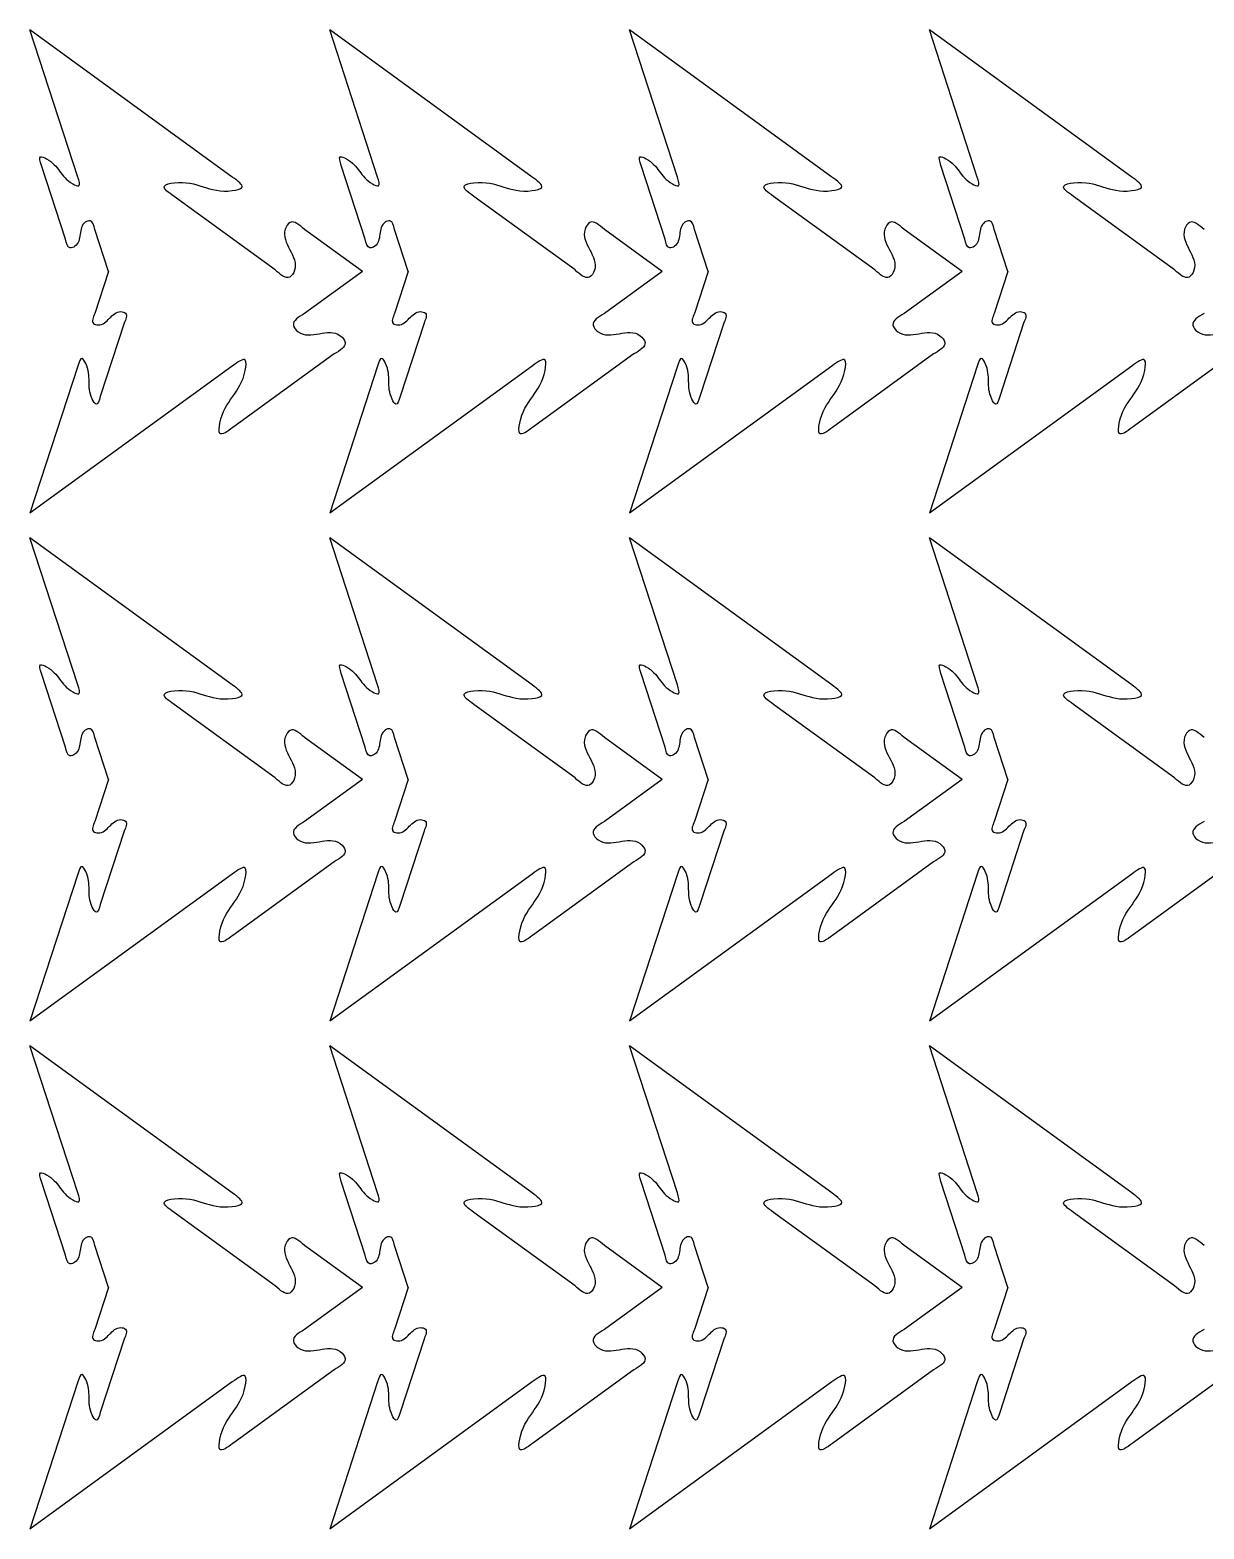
# Model space of a CAD drawing. Extents: x 14 to 374, y -227 to 221.
# Drawn here: x 14.2 to 188.1, y -1.4 to 220.6 of the extents above; entities that cross this region are included whole.
import ezdxf

# ---------------------------------------------------------------- set-up
doc = ezdxf.new("R2010")
doc.units = 0
doc.layers.get('0').update_dxf_attribs({"linetype": 'CONTINUOUS'})

msp = doc.modelspace()

# ---------------------------------------------------------------- linework, layer by layer
at = {"color": 7}
for points in [[(21.291042, 198.822551), (14.216716, 220.595098)], [(44.184048, 198.822551), (14.216716, 220.595098)], [(21.291042, 198.822551), (14.216716, 220.595098)], [(44.184048, 198.822551), (14.216716, 220.595098)], [(65.6915, 198.822551), (58.617174, 220.595098)], [(88.584506, 198.822551), (58.617174, 220.595098)], [(110.091959, 198.822551), (103.017633, 220.595098)], [(132.984965, 198.822551), (103.017633, 220.595098)], [(154.492412, 198.822551), (147.418086, 220.595098)], [(177.385418, 198.822551), (147.418086, 220.595098)], [(19.46308, 189.631776), (15.925919, 200.518054)], [(19.46308, 189.631776), (15.925919, 200.518054)], [(63.863538, 189.631776), (60.326377, 200.518054)], [(108.263997, 189.631776), (104.726836, 200.518054)], [(152.66445, 189.631776), (149.127289, 200.518054)], [(50.532167, 185.053175), (35.548498, 195.93945)], [(50.532167, 185.053175), (35.548498, 195.93945)], [(94.932625, 185.053175), (79.948956, 195.93945)], [(139.333084, 185.053175), (124.349415, 195.93945)], [(183.733537, 185.053175), (168.749868, 195.93945)], [(25.838827, 184.825916), (23.817593, 191.046643)], [(25.838827, 184.825916), (23.817593, 191.046643)], [(63.448773, 184.825916), (54.886674, 191.046643)], [(63.448773, 184.825916), (54.886674, 191.046643)], [(70.239285, 184.825916), (68.218051, 191.046643)], [(107.849231, 184.825916), (99.287132, 191.046643)], [(114.639744, 184.825916), (112.61851, 191.046643)], [(152.24969, 184.825916), (143.687591, 191.046643)], [(159.040197, 184.825916), (157.018963, 191.046643)], [(25.838827, 184.825916), (23.817593, 178.605189)], [(25.838827, 184.825916), (23.817593, 178.605189)], [(63.448773, 184.825916), (54.886674, 178.605189)], [(63.448773, 184.825916), (54.886674, 178.605189)], [(70.239285, 184.825916), (68.218051, 178.605189)], [(107.849231, 184.825916), (99.287132, 178.605189)], [(114.639744, 184.825916), (112.61851, 178.605189)], [(152.24969, 184.825916), (143.687591, 178.605189)], [(159.040197, 184.825916), (157.018963, 178.605189)], [(28.172097, 177.190324), (24.634936, 166.304048)], [(28.172097, 177.190324), (24.634936, 166.304048)], [(72.572555, 177.190324), (69.035394, 166.304048)], [(116.973014, 177.190324), (113.435853, 166.304048)], [(161.373467, 177.190324), (157.836306, 166.304048)], [(59.241181, 172.611723), (44.25751, 161.72545)], [(59.241181, 172.611723), (44.25751, 161.72545)], [(103.641639, 172.611723), (88.657968, 161.72545)], [(148.042098, 172.611723), (133.058427, 161.72545)], [(192.442551, 172.611723), (177.45888, 161.72545)], [(21.291042, 170.829281), (14.216716, 149.056736)], [(44.184048, 170.829281), (14.216716, 149.056736)], [(21.291042, 170.829281), (14.216716, 149.056736)], [(44.184048, 170.829281), (14.216716, 149.056736)], [(65.6915, 170.829281), (58.617174, 149.056736)], [(88.584506, 170.829281), (58.617174, 149.056736)], [(110.091959, 170.829281), (103.017633, 149.056736)], [(132.984965, 170.829281), (103.017633, 149.056736)], [(154.492412, 170.829281), (147.418086, 149.056736)], [(177.385418, 170.829281), (147.418086, 149.056736)], [(21.291042, 123.594894), (14.216716, 145.367441)], [(44.184048, 123.594894), (14.216716, 145.367441)], [(65.6915, 123.594894), (58.617174, 145.367441)], [(88.584506, 123.594894), (58.617174, 145.367441)], [(110.091959, 123.594894), (103.017633, 145.367441)], [(132.984965, 123.594894), (103.017633, 145.367441)], [(154.492412, 123.594894), (147.418086, 145.367441)], [(177.385418, 123.594894), (147.418086, 145.367441)], [(19.46308, 114.404119), (15.925919, 125.290397)], [(63.863538, 114.404119), (60.326377, 125.290397)], [(108.263997, 114.404119), (104.726836, 125.290397)], [(152.66445, 114.404119), (149.127289, 125.290397)], [(50.532167, 109.825518), (35.548498, 120.711793)], [(94.932625, 109.825518), (79.948956, 120.711793)], [(139.333084, 109.825518), (124.349415, 120.711793)], [(183.733537, 109.825518), (168.749868, 120.711793)], [(25.838827, 109.598259), (23.817593, 115.818986)], [(63.448773, 109.598259), (54.886674, 115.818986)], [(70.239285, 109.598259), (68.218051, 115.818986)], [(107.849231, 109.598259), (99.287132, 115.818986)], [(114.639744, 109.598259), (112.61851, 115.818986)], [(152.24969, 109.598259), (143.687591, 115.818986)], [(159.040197, 109.598259), (157.018963, 115.818986)], [(25.838827, 109.598259), (23.817593, 103.377532)], [(63.448773, 109.598259), (54.886674, 103.377532)], [(70.239285, 109.598259), (68.218051, 103.377532)], [(107.849231, 109.598259), (99.287132, 103.377532)], [(114.639744, 109.598259), (112.61851, 103.377532)], [(152.24969, 109.598259), (143.687591, 103.377532)], [(159.040197, 109.598259), (157.018963, 103.377532)], [(28.172097, 101.962667), (24.634936, 91.076391)], [(72.572555, 101.962667), (69.035394, 91.076391)], [(116.973014, 101.962667), (113.435853, 91.076391)], [(161.373467, 101.962667), (157.836306, 91.076391)], [(21.291042, 95.601624), (14.216716, 73.829079)], [(44.184048, 95.601624), (14.216716, 73.829079)], [(59.241181, 97.384066), (44.25751, 86.497793)], [(65.6915, 95.601624), (58.617174, 73.829079)], [(88.584506, 95.601624), (58.617174, 73.829079)], [(103.641639, 97.384066), (88.657968, 86.497793)], [(110.091959, 95.601624), (103.017633, 73.829079)], [(132.984965, 95.601624), (103.017633, 73.829079)], [(148.042098, 97.384066), (133.058427, 86.497793)], [(154.492412, 95.601624), (147.418086, 73.829079)], [(177.385418, 95.601624), (147.418086, 73.829079)], [(192.442551, 97.384066), (177.45888, 86.497793)], [(21.291042, 48.367241), (14.216716, 70.139788)], [(44.184048, 48.367241), (14.216716, 70.139788)], [(65.6915, 48.367241), (58.617174, 70.139788)], [(88.584506, 48.367241), (58.617174, 70.139788)], [(110.091959, 48.367241), (103.017633, 70.139788)], [(132.984965, 48.367241), (103.017633, 70.139788)], [(154.492412, 48.367241), (147.418086, 70.139788)], [(177.385418, 48.367241), (147.418086, 70.139788)], [(19.46308, 39.176466), (15.925919, 50.062744)], [(63.863538, 39.176466), (60.326377, 50.062744)], [(108.263997, 39.176466), (104.726836, 50.062744)], [(152.66445, 39.176466), (149.127289, 50.062744)], [(50.532167, 34.597865), (35.548498, 45.48414)], [(94.932625, 34.597865), (79.948956, 45.48414)], [(139.333084, 34.597865), (124.349415, 45.48414)], [(183.733537, 34.597865), (168.749868, 45.48414)], [(25.838827, 34.370606), (23.817593, 40.591333)], [(63.448773, 34.370606), (54.886674, 40.591333)], [(70.239285, 34.370606), (68.218051, 40.591333)], [(107.849231, 34.370606), (99.287132, 40.591333)], [(114.639744, 34.370606), (112.61851, 40.591333)], [(152.24969, 34.370606), (143.687591, 40.591333)], [(159.040197, 34.370606), (157.018963, 40.591333)], [(25.838827, 34.370606), (23.817593, 28.149879)], [(63.448773, 34.370606), (54.886674, 28.149879)], [(70.239285, 34.370606), (68.218051, 28.149879)], [(107.849231, 34.370606), (99.287132, 28.149879)], [(114.639744, 34.370606), (112.61851, 28.149879)], [(152.24969, 34.370606), (143.687591, 28.149879)], [(159.040197, 34.370606), (157.018963, 28.149879)], [(28.172097, 26.735014), (24.634936, 15.848738)], [(72.572555, 26.735014), (69.035394, 15.848738)], [(116.973014, 26.735014), (113.435853, 15.848738)], [(161.373467, 26.735014), (157.836306, 15.848738)], [(21.291042, 20.373971), (14.216716, -1.398574)], [(44.184048, 20.373971), (14.216716, -1.398574)], [(59.241181, 22.156413), (44.25751, 11.27014)], [(65.6915, 20.373971), (58.617174, -1.398574)], [(88.584506, 20.373971), (58.617174, -1.398574)], [(103.641639, 22.156413), (88.657968, 11.27014)], [(110.091959, 20.373971), (103.017633, -1.398574)], [(132.984965, 20.373971), (103.017633, -1.398574)], [(148.042098, 22.156413), (133.058427, 11.27014)], [(154.492412, 20.373971), (147.418086, -1.398574)], [(177.385418, 20.373971), (147.418086, -1.398574)], [(192.442551, 22.156413), (177.45888, 11.27014)]]:
    msp.add_lwpolyline(points, dxfattribs=at)
at = {"color": 1}
for points, knots in [([(15.925683, 200.517824), (15.733503, 201.107677), (15.402374, 202.124003), (17.453449, 201.216039), (18.608292, 199.670055), (19.763217, 198.124181), (21.814354, 197.216195), (21.483136, 198.23252), (21.290904, 198.822374)], [0, 0, 0, 0, 1.297049, 2.234838, 4.917444, 7.600135, 8.537924, 9.834986, 9.834986, 9.834986, 9.834986]), ([(15.925683, 200.517824), (15.733503, 201.107677), (15.402374, 202.124003), (17.453449, 201.216039), (18.608292, 199.670055), (19.763217, 198.124181), (21.814354, 197.216195), (21.483136, 198.23252), (21.290904, 198.822374)], [0, 0, 0, 0, 1.297049, 2.234838, 4.917444, 7.600135, 8.537924, 9.834986, 9.834986, 9.834986, 9.834986]), ([(60.326141, 200.517824), (60.133961, 201.107677), (59.802832, 202.124003), (61.853907, 201.216039), (63.00875, 199.670055), (64.163675, 198.124181), (66.214812, 197.216195), (65.883594, 198.23252), (65.691362, 198.822374)], [0, 0, 0, 0, 1.297049, 2.234838, 4.917444, 7.600135, 8.537924, 9.834986, 9.834986, 9.834986, 9.834986]), ([(104.7266, 200.517824), (104.53442, 201.107677), (104.203291, 202.124003), (106.254366, 201.216039), (107.409209, 199.670055), (108.564134, 198.124181), (110.615271, 197.216195), (110.284053, 198.23252), (110.091821, 198.822374)], [0, 0, 0, 0, 1.297049, 2.234838, 4.917444, 7.600135, 8.537924, 9.834986, 9.834986, 9.834986, 9.834986]), ([(149.127053, 200.517824), (148.934873, 201.107677), (148.603744, 202.124003), (150.654819, 201.216039), (151.809662, 199.670055), (152.964587, 198.124181), (155.015724, 197.216195), (154.684506, 198.23252), (154.492274, 198.822374)], [0, 0, 0, 0, 1.297049, 2.234838, 4.917444, 7.600135, 8.537924, 9.834986, 9.834986, 9.834986, 9.834986]), ([(35.548241, 195.93921), (34.735702, 196.52853), (33.335643, 197.543968), (36.884166, 198.306132), (38.59705, 197.774699), (39.866241, 197.380924)], [0, 0, 0, 0, 2.098619, 3.616061, 7.95672, 7.95672, 7.95672, 7.95672]), ([(35.548241, 195.93921), (34.735702, 196.52853), (33.335643, 197.543968), (36.884166, 198.306132), (38.59705, 197.774699), (39.866241, 197.380924)], [0, 0, 0, 0, 2.098619, 3.616061, 7.95672, 7.95672, 7.95672, 7.95672]), ([(79.948699, 195.93921), (79.13616, 196.52853), (77.736101, 197.543968), (81.284624, 198.306132), (82.997508, 197.774699), (84.266699, 197.380924)], [0, 0, 0, 0, 2.098619, 3.616061, 7.95672, 7.95672, 7.95672, 7.95672]), ([(124.349158, 195.93921), (123.536619, 196.52853), (122.13656, 197.543968), (125.685083, 198.306132), (127.397967, 197.774699), (128.667158, 197.380924)], [0, 0, 0, 0, 2.098619, 3.616061, 7.95672, 7.95672, 7.95672, 7.95672]), ([(168.749611, 195.93921), (167.937072, 196.52853), (166.537013, 197.543968), (170.085536, 198.306132), (171.79842, 197.774699), (173.067611, 197.380924)], [0, 0, 0, 0, 2.098619, 3.616061, 7.95672, 7.95672, 7.95672, 7.95672]), ([(23.81741, 191.046535), (23.680377, 191.664893), (23.472476, 192.603034), (21.88509, 191.986958), (21.640145, 190.339103), (21.395284, 188.691204), (19.807978, 188.075176), (19.599989, 189.013242), (19.462898, 189.631543)], [0, 0, 0, 0, 1.475602, 2.238709, 4.170201, 6.101539, 6.864646, 8.340199, 8.340199, 8.340199, 8.340199]), ([(23.81741, 191.046535), (23.680377, 191.664893), (23.472476, 192.603034), (21.88509, 191.986958), (21.640145, 190.339103), (21.395284, 188.691204), (19.807978, 188.075176), (19.599989, 189.013242), (19.462898, 189.631543)], [0, 0, 0, 0, 1.475602, 2.238709, 4.170201, 6.101539, 6.864646, 8.340199, 8.340199, 8.340199, 8.340199]), ([(54.886637, 191.046535), (54.119116, 191.725629), (52.954698, 192.755893), (51.462601, 190.439874), (52.709451, 188.04986), (53.95598, 185.659839), (52.464042, 183.343744), (51.299617, 184.373921), (50.532125, 185.052929)], [0, 0, 0, 0, 2.387681, 3.622387, 6.747469, 9.872555, 11.107332, 13.494843, 13.494843, 13.494843, 13.494843]), ([(54.886637, 191.046535), (54.119116, 191.725629), (52.954698, 192.755893), (51.462601, 190.439874), (52.709451, 188.04986), (53.95598, 185.659839), (52.464042, 183.343744), (51.299617, 184.373921), (50.532125, 185.052929)], [0, 0, 0, 0, 2.387681, 3.622387, 6.747469, 9.872555, 11.107332, 13.494843, 13.494843, 13.494843, 13.494843]), ([(68.217868, 191.046535), (68.080835, 191.664893), (67.872934, 192.603034), (66.285548, 191.986958), (66.040603, 190.339103), (65.795742, 188.691204), (64.208436, 188.075176), (64.000447, 189.013242), (63.863356, 189.631543)], [0, 0, 0, 0, 1.475602, 2.238709, 4.170201, 6.101539, 6.864646, 8.340199, 8.340199, 8.340199, 8.340199]), ([(99.287095, 191.046535), (98.519574, 191.725629), (97.355156, 192.755893), (95.863059, 190.439874), (97.109909, 188.04986), (98.356438, 185.659839), (96.8645, 183.343744), (95.700075, 184.373921), (94.932583, 185.052929)], [0, 0, 0, 0, 2.387681, 3.622387, 6.747469, 9.872555, 11.107332, 13.494843, 13.494843, 13.494843, 13.494843]), ([(112.618327, 191.046535), (112.481294, 191.664893), (112.273393, 192.603034), (110.686007, 191.986958), (110.441062, 190.339103), (110.196201, 188.691204), (108.608895, 188.075176), (108.400906, 189.013242), (108.263815, 189.631543)], [0, 0, 0, 0, 1.475602, 2.238709, 4.170201, 6.101539, 6.864646, 8.340199, 8.340199, 8.340199, 8.340199]), ([(143.687554, 191.046535), (142.920033, 191.725629), (141.755615, 192.755893), (140.263518, 190.439874), (141.510368, 188.04986), (142.756897, 185.659839), (141.264959, 183.343744), (140.100534, 184.373921), (139.333042, 185.052929)], [0, 0, 0, 0, 2.387681, 3.622387, 6.747469, 9.872555, 11.107332, 13.494843, 13.494843, 13.494843, 13.494843]), ([(157.01878, 191.046535), (156.881747, 191.664893), (156.673846, 192.603034), (155.08646, 191.986958), (154.841515, 190.339103), (154.596654, 188.691204), (153.009348, 188.075176), (152.801359, 189.013242), (152.664268, 189.631543)], [0, 0, 0, 0, 1.475602, 2.238709, 4.170201, 6.101539, 6.864646, 8.340199, 8.340199, 8.340199, 8.340199]), ([(188.088007, 191.046535), (187.320486, 191.725629), (186.156068, 192.755893), (184.663971, 190.439874), (185.910821, 188.04986), (187.15735, 185.659839), (185.665412, 183.343744), (184.500987, 184.373921), (183.733495, 185.052929)], [0, 0, 0, 0, 2.387681, 3.622387, 6.747469, 9.872555, 11.107332, 13.494843, 13.494843, 13.494843, 13.494843]), ([(23.81741, 178.605033), (23.564877, 178.024208), (23.18175, 177.14302), (24.827988, 176.708288), (25.994703, 177.897602), (27.161376, 179.08674), (28.807694, 178.652237), (28.424497, 177.771091), (28.171923, 177.190306)], [0, 0, 0, 0, 1.475644, 2.238751, 4.170082, 6.101529, 6.864609, 8.340124, 8.340124, 8.340124, 8.340124]), ([(23.81741, 178.605033), (23.564877, 178.024208), (23.18175, 177.14302), (24.827988, 176.708288), (25.994703, 177.897602), (27.161376, 179.08674), (28.807694, 178.652237), (28.424497, 177.771091), (28.171923, 177.190306)], [0, 0, 0, 0, 1.475644, 2.238751, 4.170082, 6.101529, 6.864609, 8.340124, 8.340124, 8.340124, 8.340124]), ([(54.886637, 178.605033), (54.003593, 178.084938), (52.663911, 177.295892), (54.405564, 175.161158), (57.063864, 175.608411), (59.722122, 176.0554), (61.463733, 173.92077), (60.124124, 173.131754), (59.241149, 172.611691)], [0, 0, 0, 0, 2.387667, 3.622372, 6.74751, 9.872542, 11.107247, 13.494748, 13.494748, 13.494748, 13.494748]), ([(54.886637, 178.605033), (54.003593, 178.084938), (52.663911, 177.295892), (54.405564, 175.161158), (57.063864, 175.608411), (59.722122, 176.0554), (61.463733, 173.92077), (60.124124, 173.131754), (59.241149, 172.611691)], [0, 0, 0, 0, 2.387667, 3.622372, 6.74751, 9.872542, 11.107247, 13.494748, 13.494748, 13.494748, 13.494748]), ([(68.217868, 178.605033), (67.965335, 178.024208), (67.582208, 177.14302), (69.228446, 176.708288), (70.395161, 177.897602), (71.561834, 179.08674), (73.208152, 178.652237), (72.824955, 177.771091), (72.572381, 177.190306)], [0, 0, 0, 0, 1.475644, 2.238751, 4.170082, 6.101529, 6.864609, 8.340124, 8.340124, 8.340124, 8.340124]), ([(99.287095, 178.605033), (98.404051, 178.084938), (97.064369, 177.295892), (98.806022, 175.161158), (101.464322, 175.608411), (104.12258, 176.0554), (105.864191, 173.92077), (104.524582, 173.131754), (103.641607, 172.611691)], [0, 0, 0, 0, 2.387667, 3.622372, 6.74751, 9.872542, 11.107247, 13.494748, 13.494748, 13.494748, 13.494748]), ([(112.618327, 178.605033), (112.365794, 178.024208), (111.982667, 177.14302), (113.628905, 176.708288), (114.79562, 177.897602), (115.962293, 179.08674), (117.608611, 178.652237), (117.225414, 177.771091), (116.97284, 177.190306)], [0, 0, 0, 0, 1.475644, 2.238751, 4.170082, 6.101529, 6.864609, 8.340124, 8.340124, 8.340124, 8.340124]), ([(143.687554, 178.605033), (142.80451, 178.084938), (141.464828, 177.295892), (143.206481, 175.161158), (145.864781, 175.608411), (148.523039, 176.0554), (150.26465, 173.92077), (148.925041, 173.131754), (148.042066, 172.611691)], [0, 0, 0, 0, 2.387667, 3.622372, 6.74751, 9.872542, 11.107247, 13.494748, 13.494748, 13.494748, 13.494748]), ([(157.01878, 178.605033), (156.766247, 178.024208), (156.38312, 177.14302), (158.029358, 176.708288), (159.196073, 177.897602), (160.362746, 179.08674), (162.009064, 178.652237), (161.625867, 177.771091), (161.373293, 177.190306)], [0, 0, 0, 0, 1.475644, 2.238751, 4.170082, 6.101529, 6.864609, 8.340124, 8.340124, 8.340124, 8.340124]), ([(188.088007, 178.605033), (187.204963, 178.084938), (185.865281, 177.295892), (187.606934, 175.161158), (190.265234, 175.608411), (192.923492, 176.0554), (194.665103, 173.92077), (193.325494, 173.131754), (192.442519, 172.611691)], [0, 0, 0, 0, 2.387667, 3.622372, 6.74751, 9.872542, 11.107247, 13.494748, 13.494748, 13.494748, 13.494748]), ([(24.634708, 166.304025), (24.443551, 165.71383), (24.114192, 164.696938), (22.988509, 166.63704), (22.962769, 168.566516), (22.937201, 170.496005), (21.811576, 172.436275), (21.482115, 171.419378), (21.290904, 170.829193)], [0, 0, 0, 0, 1.297027, 2.234751, 4.917335, 7.600042, 8.537838, 9.834896, 9.834896, 9.834896, 9.834896]), ([(24.634708, 166.304025), (24.443551, 165.71383), (24.114192, 164.696938), (22.988509, 166.63704), (22.962769, 168.566516), (22.937201, 170.496005), (21.811576, 172.436275), (21.482115, 171.419378), (21.290904, 170.829193)], [0, 0, 0, 0, 1.297027, 2.234751, 4.917335, 7.600042, 8.537838, 9.834896, 9.834896, 9.834896, 9.834896]), ([(44.257266, 161.72541), (43.445723, 161.134698), (42.047407, 160.11688), (42.419298, 163.727196), (44.220758, 166.277259), (46.022147, 168.827449), (46.39383, 172.437727), (44.99552, 171.419909), (44.183977, 170.829193)], [0, 0, 0, 0, 2.098581, 3.615928, 7.956566, 12.297142, 13.814488, 15.913097, 15.913097, 15.913097, 15.913097]), ([(44.257266, 161.72541), (43.445723, 161.134698), (42.047407, 160.11688), (42.419298, 163.727196), (44.220758, 166.277259), (46.022147, 168.827449), (46.39383, 172.437727), (44.99552, 171.419909), (44.183977, 170.829193)], [0, 0, 0, 0, 2.098581, 3.615928, 7.956566, 12.297142, 13.814488, 15.913097, 15.913097, 15.913097, 15.913097]), ([(69.035166, 166.304025), (68.844009, 165.71383), (68.51465, 164.696938), (67.388967, 166.63704), (67.363227, 168.566516), (67.337659, 170.496005), (66.212034, 172.436275), (65.882573, 171.419378), (65.691362, 170.829193)], [0, 0, 0, 0, 1.297027, 2.234751, 4.917335, 7.600042, 8.537838, 9.834896, 9.834896, 9.834896, 9.834896]), ([(88.657724, 161.72541), (87.846181, 161.134698), (86.447865, 160.11688), (86.819756, 163.727196), (88.621216, 166.277259), (90.422605, 168.827449), (90.794288, 172.437727), (89.395978, 171.419909), (88.584435, 170.829193)], [0, 0, 0, 0, 2.098581, 3.615928, 7.956566, 12.297142, 13.814488, 15.913097, 15.913097, 15.913097, 15.913097]), ([(113.435625, 166.304025), (113.244468, 165.71383), (112.915109, 164.696938), (111.789426, 166.63704), (111.763686, 168.566516), (111.738118, 170.496005), (110.612493, 172.436275), (110.283032, 171.419378), (110.091821, 170.829193)], [0, 0, 0, 0, 1.297027, 2.234751, 4.917335, 7.600042, 8.537838, 9.834896, 9.834896, 9.834896, 9.834896]), ([(133.058183, 161.72541), (132.24664, 161.134698), (130.848324, 160.11688), (131.220215, 163.727196), (133.021675, 166.277259), (134.823064, 168.827449), (135.194747, 172.437727), (133.796437, 171.419909), (132.984894, 170.829193)], [0, 0, 0, 0, 2.098581, 3.615928, 7.956566, 12.297142, 13.814488, 15.913097, 15.913097, 15.913097, 15.913097]), ([(157.836078, 166.304025), (157.644921, 165.71383), (157.315562, 164.696938), (156.189879, 166.63704), (156.164139, 168.566516), (156.138571, 170.496005), (155.012946, 172.436275), (154.683485, 171.419378), (154.492274, 170.829193)], [0, 0, 0, 0, 1.297027, 2.234751, 4.917335, 7.600042, 8.537838, 9.834896, 9.834896, 9.834896, 9.834896]), ([(177.458636, 161.72541), (176.647093, 161.134698), (175.248777, 160.11688), (175.620668, 163.727196), (177.422128, 166.277259), (179.223517, 168.827449), (179.5952, 172.437727), (178.19689, 171.419909), (177.385347, 170.829193)], [0, 0, 0, 0, 2.098581, 3.615928, 7.956566, 12.297142, 13.814488, 15.913097, 15.913097, 15.913097, 15.913097]), ([(15.925683, 125.290167), (15.733503, 125.88002), (15.402374, 126.896346), (17.453449, 125.988382), (18.608292, 124.442398), (19.763217, 122.896524), (21.814354, 121.988538), (21.483136, 123.004863), (21.290904, 123.594717)], [0, 0, 0, 0, 1.297049, 2.234838, 4.917444, 7.600135, 8.537924, 9.834986, 9.834986, 9.834986, 9.834986]), ([(60.326141, 125.290167), (60.133961, 125.88002), (59.802832, 126.896346), (61.853907, 125.988382), (63.00875, 124.442398), (64.163675, 122.896524), (66.214812, 121.988538), (65.883594, 123.004863), (65.691362, 123.594717)], [0, 0, 0, 0, 1.297049, 2.234838, 4.917444, 7.600135, 8.537924, 9.834986, 9.834986, 9.834986, 9.834986]), ([(104.7266, 125.290167), (104.53442, 125.88002), (104.203291, 126.896346), (106.254366, 125.988382), (107.409209, 124.442398), (108.564134, 122.896524), (110.615271, 121.988538), (110.284053, 123.004863), (110.091821, 123.594717)], [0, 0, 0, 0, 1.297049, 2.234838, 4.917444, 7.600135, 8.537924, 9.834986, 9.834986, 9.834986, 9.834986]), ([(149.127053, 125.290167), (148.934873, 125.88002), (148.603744, 126.896346), (150.654819, 125.988382), (151.809662, 124.442398), (152.964587, 122.896524), (155.015724, 121.988538), (154.684506, 123.004863), (154.492274, 123.594717)], [0, 0, 0, 0, 1.297049, 2.234838, 4.917444, 7.600135, 8.537924, 9.834986, 9.834986, 9.834986, 9.834986]), ([(35.548241, 120.711553), (34.735702, 121.300873), (33.335643, 122.316311), (36.884166, 123.078475), (38.59705, 122.547042), (39.866241, 122.153267)], [0, 0, 0, 0, 2.098619, 3.616061, 7.95672, 7.95672, 7.95672, 7.95672]), ([(79.948699, 120.711553), (79.13616, 121.300873), (77.736101, 122.316311), (81.284624, 123.078475), (82.997508, 122.547042), (84.266699, 122.153267)], [0, 0, 0, 0, 2.098619, 3.616061, 7.95672, 7.95672, 7.95672, 7.95672]), ([(124.349158, 120.711553), (123.536619, 121.300873), (122.13656, 122.316311), (125.685083, 123.078475), (127.397967, 122.547042), (128.667158, 122.153267)], [0, 0, 0, 0, 2.098619, 3.616061, 7.95672, 7.95672, 7.95672, 7.95672]), ([(168.749611, 120.711553), (167.937072, 121.300873), (166.537013, 122.316311), (170.085536, 123.078475), (171.79842, 122.547042), (173.067611, 122.153267)], [0, 0, 0, 0, 2.098619, 3.616061, 7.95672, 7.95672, 7.95672, 7.95672]), ([(23.81741, 115.818878), (23.680377, 116.437236), (23.472476, 117.375377), (21.88509, 116.759301), (21.640145, 115.111446), (21.395284, 113.463547), (19.807978, 112.847519), (19.599989, 113.785585), (19.462898, 114.403886)], [0, 0, 0, 0, 1.475602, 2.238709, 4.170201, 6.101539, 6.864646, 8.340199, 8.340199, 8.340199, 8.340199]), ([(54.886637, 115.818878), (54.119116, 116.497972), (52.954698, 117.528236), (51.462601, 115.212217), (52.709451, 112.822203), (53.95598, 110.432182), (52.464042, 108.116087), (51.299617, 109.146264), (50.532125, 109.825271)], [0, 0, 0, 0, 2.387681, 3.622387, 6.747469, 9.872555, 11.107332, 13.494843, 13.494843, 13.494843, 13.494843]), ([(68.217868, 115.818878), (68.080835, 116.437236), (67.872934, 117.375377), (66.285548, 116.759301), (66.040603, 115.111446), (65.795742, 113.463547), (64.208436, 112.847519), (64.000447, 113.785585), (63.863356, 114.403886)], [0, 0, 0, 0, 1.475602, 2.238709, 4.170201, 6.101539, 6.864646, 8.340199, 8.340199, 8.340199, 8.340199]), ([(99.287095, 115.818878), (98.519574, 116.497972), (97.355156, 117.528236), (95.863059, 115.212217), (97.109909, 112.822203), (98.356438, 110.432182), (96.8645, 108.116087), (95.700075, 109.146264), (94.932583, 109.825271)], [0, 0, 0, 0, 2.387681, 3.622387, 6.747469, 9.872555, 11.107332, 13.494843, 13.494843, 13.494843, 13.494843]), ([(112.618327, 115.818878), (112.481294, 116.437236), (112.273393, 117.375377), (110.686007, 116.759301), (110.441062, 115.111446), (110.196201, 113.463547), (108.608895, 112.847519), (108.400906, 113.785585), (108.263815, 114.403886)], [0, 0, 0, 0, 1.475602, 2.238709, 4.170201, 6.101539, 6.864646, 8.340199, 8.340199, 8.340199, 8.340199]), ([(143.687554, 115.818878), (142.920033, 116.497972), (141.755615, 117.528236), (140.263518, 115.212217), (141.510368, 112.822203), (142.756897, 110.432182), (141.264959, 108.116087), (140.100534, 109.146264), (139.333042, 109.825271)], [0, 0, 0, 0, 2.387681, 3.622387, 6.747469, 9.872555, 11.107332, 13.494843, 13.494843, 13.494843, 13.494843]), ([(157.01878, 115.818878), (156.881747, 116.437236), (156.673846, 117.375377), (155.08646, 116.759301), (154.841515, 115.111446), (154.596654, 113.463547), (153.009348, 112.847519), (152.801359, 113.785585), (152.664268, 114.403886)], [0, 0, 0, 0, 1.475602, 2.238709, 4.170201, 6.101539, 6.864646, 8.340199, 8.340199, 8.340199, 8.340199]), ([(188.088007, 115.818878), (187.320486, 116.497972), (186.156068, 117.528236), (184.663971, 115.212217), (185.910821, 112.822203), (187.15735, 110.432182), (185.665412, 108.116087), (184.500987, 109.146264), (183.733495, 109.825271)], [0, 0, 0, 0, 2.387681, 3.622387, 6.747469, 9.872555, 11.107332, 13.494843, 13.494843, 13.494843, 13.494843]), ([(23.81741, 103.377376), (23.564877, 102.796551), (23.18175, 101.915363), (24.827988, 101.480631), (25.994703, 102.669945), (27.161376, 103.859083), (28.807694, 103.42458), (28.424497, 102.543434), (28.171923, 101.962649)], [0, 0, 0, 0, 1.475644, 2.238751, 4.170082, 6.101529, 6.864609, 8.340124, 8.340124, 8.340124, 8.340124]), ([(54.886637, 103.377376), (54.003593, 102.857281), (52.663911, 102.068235), (54.405564, 99.933501), (57.063864, 100.380754), (59.722122, 100.827743), (61.463733, 98.693113), (60.124124, 97.904097), (59.241149, 97.384034)], [0, 0, 0, 0, 2.387667, 3.622372, 6.74751, 9.872542, 11.107247, 13.494748, 13.494748, 13.494748, 13.494748]), ([(68.217868, 103.377376), (67.965335, 102.796551), (67.582208, 101.915363), (69.228446, 101.480631), (70.395161, 102.669945), (71.561834, 103.859083), (73.208152, 103.42458), (72.824955, 102.543434), (72.572381, 101.962649)], [0, 0, 0, 0, 1.475644, 2.238751, 4.170082, 6.101529, 6.864609, 8.340124, 8.340124, 8.340124, 8.340124]), ([(99.287095, 103.377376), (98.404051, 102.857281), (97.064369, 102.068235), (98.806022, 99.933501), (101.464322, 100.380754), (104.12258, 100.827743), (105.864191, 98.693113), (104.524582, 97.904097), (103.641607, 97.384034)], [0, 0, 0, 0, 2.387667, 3.622372, 6.74751, 9.872542, 11.107247, 13.494748, 13.494748, 13.494748, 13.494748]), ([(112.618327, 103.377376), (112.365794, 102.796551), (111.982667, 101.915363), (113.628905, 101.480631), (114.79562, 102.669945), (115.962293, 103.859083), (117.608611, 103.42458), (117.225414, 102.543434), (116.97284, 101.962649)], [0, 0, 0, 0, 1.475644, 2.238751, 4.170082, 6.101529, 6.864609, 8.340124, 8.340124, 8.340124, 8.340124]), ([(143.687554, 103.377376), (142.80451, 102.857281), (141.464828, 102.068235), (143.206481, 99.933501), (145.864781, 100.380754), (148.523039, 100.827743), (150.26465, 98.693113), (148.925041, 97.904097), (148.042066, 97.384034)], [0, 0, 0, 0, 2.387667, 3.622372, 6.74751, 9.872542, 11.107247, 13.494748, 13.494748, 13.494748, 13.494748]), ([(157.01878, 103.377376), (156.766247, 102.796551), (156.38312, 101.915363), (158.029358, 101.480631), (159.196073, 102.669945), (160.362746, 103.859083), (162.009064, 103.42458), (161.625867, 102.543434), (161.373293, 101.962649)], [0, 0, 0, 0, 1.475644, 2.238751, 4.170082, 6.101529, 6.864609, 8.340124, 8.340124, 8.340124, 8.340124]), ([(188.088007, 103.377376), (187.204963, 102.857281), (185.865281, 102.068235), (187.606934, 99.933501), (190.265234, 100.380754), (192.923492, 100.827743), (194.665103, 98.693113), (193.325494, 97.904097), (192.442519, 97.384034)], [0, 0, 0, 0, 2.387667, 3.622372, 6.74751, 9.872542, 11.107247, 13.494748, 13.494748, 13.494748, 13.494748]), ([(24.634708, 91.076368), (24.443551, 90.486173), (24.114192, 89.469281), (22.988509, 91.409383), (22.962769, 93.338859), (22.937201, 95.268348), (21.811576, 97.208618), (21.482115, 96.191721), (21.290904, 95.601536)], [0, 0, 0, 0, 1.297027, 2.234751, 4.917335, 7.600042, 8.537838, 9.834896, 9.834896, 9.834896, 9.834896]), ([(44.257266, 86.497753), (43.445723, 85.907041), (42.047407, 84.889223), (42.419298, 88.499539), (44.220758, 91.049602), (46.022147, 93.599792), (46.39383, 97.21007), (44.99552, 96.192252), (44.183977, 95.601536)], [0, 0, 0, 0, 2.098581, 3.615928, 7.956566, 12.297142, 13.814488, 15.913097, 15.913097, 15.913097, 15.913097]), ([(69.035166, 91.076368), (68.844009, 90.486173), (68.51465, 89.469281), (67.388967, 91.409383), (67.363227, 93.338859), (67.337659, 95.268348), (66.212034, 97.208618), (65.882573, 96.191721), (65.691362, 95.601536)], [0, 0, 0, 0, 1.297027, 2.234751, 4.917335, 7.600042, 8.537838, 9.834896, 9.834896, 9.834896, 9.834896]), ([(88.657724, 86.497753), (87.846181, 85.907041), (86.447865, 84.889223), (86.819756, 88.499539), (88.621216, 91.049602), (90.422605, 93.599792), (90.794288, 97.21007), (89.395978, 96.192252), (88.584435, 95.601536)], [0, 0, 0, 0, 2.098581, 3.615928, 7.956566, 12.297142, 13.814488, 15.913097, 15.913097, 15.913097, 15.913097]), ([(113.435625, 91.076368), (113.244468, 90.486173), (112.915109, 89.469281), (111.789426, 91.409383), (111.763686, 93.338859), (111.738118, 95.268348), (110.612493, 97.208618), (110.283032, 96.191721), (110.091821, 95.601536)], [0, 0, 0, 0, 1.297027, 2.234751, 4.917335, 7.600042, 8.537838, 9.834896, 9.834896, 9.834896, 9.834896]), ([(133.058183, 86.497753), (132.24664, 85.907041), (130.848324, 84.889223), (131.220215, 88.499539), (133.021675, 91.049602), (134.823064, 93.599792), (135.194747, 97.21007), (133.796437, 96.192252), (132.984894, 95.601536)], [0, 0, 0, 0, 2.098581, 3.615928, 7.956566, 12.297142, 13.814488, 15.913097, 15.913097, 15.913097, 15.913097]), ([(157.836078, 91.076368), (157.644921, 90.486173), (157.315562, 89.469281), (156.189879, 91.409383), (156.164139, 93.338859), (156.138571, 95.268348), (155.012946, 97.208618), (154.683485, 96.191721), (154.492274, 95.601536)], [0, 0, 0, 0, 1.297027, 2.234751, 4.917335, 7.600042, 8.537838, 9.834896, 9.834896, 9.834896, 9.834896]), ([(177.458636, 86.497753), (176.647093, 85.907041), (175.248777, 84.889223), (175.620668, 88.499539), (177.422128, 91.049602), (179.223517, 93.599792), (179.5952, 97.21007), (178.19689, 96.192252), (177.385347, 95.601536)], [0, 0, 0, 0, 2.098581, 3.615928, 7.956566, 12.297142, 13.814488, 15.913097, 15.913097, 15.913097, 15.913097]), ([(15.925683, 50.062514), (15.733503, 50.652367), (15.402374, 51.668693), (17.453449, 50.760729), (18.608292, 49.214745), (19.763217, 47.668871), (21.814354, 46.760885), (21.483136, 47.77721), (21.290904, 48.367064)], [0, 0, 0, 0, 1.297049, 2.234838, 4.917444, 7.600135, 8.537924, 9.834986, 9.834986, 9.834986, 9.834986]), ([(60.326141, 50.062514), (60.133961, 50.652367), (59.802832, 51.668693), (61.853907, 50.760729), (63.00875, 49.214745), (64.163675, 47.668871), (66.214812, 46.760885), (65.883594, 47.77721), (65.691362, 48.367064)], [0, 0, 0, 0, 1.297049, 2.234838, 4.917444, 7.600135, 8.537924, 9.834986, 9.834986, 9.834986, 9.834986]), ([(104.7266, 50.062514), (104.53442, 50.652367), (104.203291, 51.668693), (106.254366, 50.760729), (107.409209, 49.214745), (108.564134, 47.668871), (110.615271, 46.760885), (110.284053, 47.77721), (110.091821, 48.367064)], [0, 0, 0, 0, 1.297049, 2.234838, 4.917444, 7.600135, 8.537924, 9.834986, 9.834986, 9.834986, 9.834986]), ([(149.127053, 50.062514), (148.934873, 50.652367), (148.603744, 51.668693), (150.654819, 50.760729), (151.809662, 49.214745), (152.964587, 47.668871), (155.015724, 46.760885), (154.684506, 47.77721), (154.492274, 48.367064)], [0, 0, 0, 0, 1.297049, 2.234838, 4.917444, 7.600135, 8.537924, 9.834986, 9.834986, 9.834986, 9.834986]), ([(35.548241, 45.4839), (34.735702, 46.07322), (33.335643, 47.088658), (36.884166, 47.850822), (38.59705, 47.319389), (39.866241, 46.925614)], [0, 0, 0, 0, 2.098619, 3.616061, 7.95672, 7.95672, 7.95672, 7.95672]), ([(79.948699, 45.4839), (79.13616, 46.07322), (77.736101, 47.088658), (81.284624, 47.850822), (82.997508, 47.319389), (84.266699, 46.925614)], [0, 0, 0, 0, 2.098619, 3.616061, 7.95672, 7.95672, 7.95672, 7.95672]), ([(124.349158, 45.4839), (123.536619, 46.07322), (122.13656, 47.088658), (125.685083, 47.850822), (127.397967, 47.319389), (128.667158, 46.925614)], [0, 0, 0, 0, 2.098619, 3.616061, 7.95672, 7.95672, 7.95672, 7.95672]), ([(168.749611, 45.4839), (167.937072, 46.07322), (166.537013, 47.088658), (170.085536, 47.850822), (171.79842, 47.319389), (173.067611, 46.925614)], [0, 0, 0, 0, 2.098619, 3.616061, 7.95672, 7.95672, 7.95672, 7.95672]), ([(23.81741, 40.591225), (23.680377, 41.209583), (23.472476, 42.147724), (21.88509, 41.531648), (21.640145, 39.883793), (21.395284, 38.235894), (19.807978, 37.619866), (19.599989, 38.557932), (19.462898, 39.176233)], [0, 0, 0, 0, 1.475602, 2.238709, 4.170201, 6.101539, 6.864646, 8.340199, 8.340199, 8.340199, 8.340199]), ([(54.886637, 40.591225), (54.119116, 41.270319), (52.954698, 42.300583), (51.462601, 39.984564), (52.709451, 37.59455), (53.95598, 35.204529), (52.464042, 32.888434), (51.299617, 33.918611), (50.532125, 34.597618)], [0, 0, 0, 0, 2.387681, 3.622387, 6.747469, 9.872555, 11.107332, 13.494843, 13.494843, 13.494843, 13.494843]), ([(68.217868, 40.591225), (68.080835, 41.209583), (67.872934, 42.147724), (66.285548, 41.531648), (66.040603, 39.883793), (65.795742, 38.235894), (64.208436, 37.619866), (64.000447, 38.557932), (63.863356, 39.176233)], [0, 0, 0, 0, 1.475602, 2.238709, 4.170201, 6.101539, 6.864646, 8.340199, 8.340199, 8.340199, 8.340199]), ([(99.287095, 40.591225), (98.519574, 41.270319), (97.355156, 42.300583), (95.863059, 39.984564), (97.109909, 37.59455), (98.356438, 35.204529), (96.8645, 32.888434), (95.700075, 33.918611), (94.932583, 34.597618)], [0, 0, 0, 0, 2.387681, 3.622387, 6.747469, 9.872555, 11.107332, 13.494843, 13.494843, 13.494843, 13.494843]), ([(112.618327, 40.591225), (112.481294, 41.209583), (112.273393, 42.147724), (110.686007, 41.531648), (110.441062, 39.883793), (110.196201, 38.235894), (108.608895, 37.619866), (108.400906, 38.557932), (108.263815, 39.176233)], [0, 0, 0, 0, 1.475602, 2.238709, 4.170201, 6.101539, 6.864646, 8.340199, 8.340199, 8.340199, 8.340199]), ([(143.687554, 40.591225), (142.920033, 41.270319), (141.755615, 42.300583), (140.263518, 39.984564), (141.510368, 37.59455), (142.756897, 35.204529), (141.264959, 32.888434), (140.100534, 33.918611), (139.333042, 34.597618)], [0, 0, 0, 0, 2.387681, 3.622387, 6.747469, 9.872555, 11.107332, 13.494843, 13.494843, 13.494843, 13.494843]), ([(157.01878, 40.591225), (156.881747, 41.209583), (156.673846, 42.147724), (155.08646, 41.531648), (154.841515, 39.883793), (154.596654, 38.235894), (153.009348, 37.619866), (152.801359, 38.557932), (152.664268, 39.176233)], [0, 0, 0, 0, 1.475602, 2.238709, 4.170201, 6.101539, 6.864646, 8.340199, 8.340199, 8.340199, 8.340199]), ([(188.088007, 40.591225), (187.320486, 41.270319), (186.156068, 42.300583), (184.663971, 39.984564), (185.910821, 37.59455), (187.15735, 35.204529), (185.665412, 32.888434), (184.500987, 33.918611), (183.733495, 34.597618)], [0, 0, 0, 0, 2.387681, 3.622387, 6.747469, 9.872555, 11.107332, 13.494843, 13.494843, 13.494843, 13.494843]), ([(23.81741, 28.149723), (23.564877, 27.568898), (23.18175, 26.68771), (24.827988, 26.252978), (25.994703, 27.442292), (27.161376, 28.63143), (28.807694, 28.196927), (28.424497, 27.315781), (28.171923, 26.734996)], [0, 0, 0, 0, 1.475644, 2.238751, 4.170082, 6.101529, 6.864609, 8.340124, 8.340124, 8.340124, 8.340124]), ([(54.886637, 28.149723), (54.003593, 27.629628), (52.663911, 26.840582), (54.405564, 24.705848), (57.063864, 25.153101), (59.722122, 25.60009), (61.463733, 23.46546), (60.124124, 22.676444), (59.241149, 22.156381)], [0, 0, 0, 0, 2.387667, 3.622372, 6.74751, 9.872542, 11.107247, 13.494748, 13.494748, 13.494748, 13.494748]), ([(68.217868, 28.149723), (67.965335, 27.568898), (67.582208, 26.68771), (69.228446, 26.252978), (70.395161, 27.442292), (71.561834, 28.63143), (73.208152, 28.196927), (72.824955, 27.315781), (72.572381, 26.734996)], [0, 0, 0, 0, 1.475644, 2.238751, 4.170082, 6.101529, 6.864609, 8.340124, 8.340124, 8.340124, 8.340124]), ([(99.287095, 28.149723), (98.404051, 27.629628), (97.064369, 26.840582), (98.806022, 24.705848), (101.464322, 25.153101), (104.12258, 25.60009), (105.864191, 23.46546), (104.524582, 22.676444), (103.641607, 22.156381)], [0, 0, 0, 0, 2.387667, 3.622372, 6.74751, 9.872542, 11.107247, 13.494748, 13.494748, 13.494748, 13.494748]), ([(112.618327, 28.149723), (112.365794, 27.568898), (111.982667, 26.68771), (113.628905, 26.252978), (114.79562, 27.442292), (115.962293, 28.63143), (117.608611, 28.196927), (117.225414, 27.315781), (116.97284, 26.734996)], [0, 0, 0, 0, 1.475644, 2.238751, 4.170082, 6.101529, 6.864609, 8.340124, 8.340124, 8.340124, 8.340124]), ([(143.687554, 28.149723), (142.80451, 27.629628), (141.464828, 26.840582), (143.206481, 24.705848), (145.864781, 25.153101), (148.523039, 25.60009), (150.26465, 23.46546), (148.925041, 22.676444), (148.042066, 22.156381)], [0, 0, 0, 0, 2.387667, 3.622372, 6.74751, 9.872542, 11.107247, 13.494748, 13.494748, 13.494748, 13.494748]), ([(157.01878, 28.149723), (156.766247, 27.568898), (156.38312, 26.68771), (158.029358, 26.252978), (159.196073, 27.442292), (160.362746, 28.63143), (162.009064, 28.196927), (161.625867, 27.315781), (161.373293, 26.734996)], [0, 0, 0, 0, 1.475644, 2.238751, 4.170082, 6.101529, 6.864609, 8.340124, 8.340124, 8.340124, 8.340124]), ([(188.088007, 28.149723), (187.204963, 27.629628), (185.865281, 26.840582), (187.606934, 24.705848), (190.265234, 25.153101), (192.923492, 25.60009), (194.665103, 23.46546), (193.325494, 22.676444), (192.442519, 22.156381)], [0, 0, 0, 0, 2.387667, 3.622372, 6.74751, 9.872542, 11.107247, 13.494748, 13.494748, 13.494748, 13.494748]), ([(24.634708, 15.848715), (24.443551, 15.25852), (24.114192, 14.241628), (22.988509, 16.18173), (22.962769, 18.111206), (22.937201, 20.040695), (21.811576, 21.980965), (21.482115, 20.964068), (21.290904, 20.373883)], [0, 0, 0, 0, 1.297027, 2.234751, 4.917335, 7.600042, 8.537838, 9.834896, 9.834896, 9.834896, 9.834896]), ([(44.257266, 11.2701), (43.445723, 10.679388), (42.047407, 9.66157), (42.419298, 13.271886), (44.220758, 15.821949), (46.022147, 18.372139), (46.39383, 21.982417), (44.99552, 20.964599), (44.183977, 20.373883)], [0, 0, 0, 0, 2.098581, 3.615928, 7.956566, 12.297142, 13.814488, 15.913097, 15.913097, 15.913097, 15.913097]), ([(69.035166, 15.848715), (68.844009, 15.25852), (68.51465, 14.241628), (67.388967, 16.18173), (67.363227, 18.111206), (67.337659, 20.040695), (66.212034, 21.980965), (65.882573, 20.964068), (65.691362, 20.373883)], [0, 0, 0, 0, 1.297027, 2.234751, 4.917335, 7.600042, 8.537838, 9.834896, 9.834896, 9.834896, 9.834896]), ([(88.657724, 11.2701), (87.846181, 10.679388), (86.447865, 9.66157), (86.819756, 13.271886), (88.621216, 15.821949), (90.422605, 18.372139), (90.794288, 21.982417), (89.395978, 20.964599), (88.584435, 20.373883)], [0, 0, 0, 0, 2.098581, 3.615928, 7.956566, 12.297142, 13.814488, 15.913097, 15.913097, 15.913097, 15.913097]), ([(113.435625, 15.848715), (113.244468, 15.25852), (112.915109, 14.241628), (111.789426, 16.18173), (111.763686, 18.111206), (111.738118, 20.040695), (110.612493, 21.980965), (110.283032, 20.964068), (110.091821, 20.373883)], [0, 0, 0, 0, 1.297027, 2.234751, 4.917335, 7.600042, 8.537838, 9.834896, 9.834896, 9.834896, 9.834896]), ([(133.058183, 11.2701), (132.24664, 10.679388), (130.848324, 9.66157), (131.220215, 13.271886), (133.021675, 15.821949), (134.823064, 18.372139), (135.194747, 21.982417), (133.796437, 20.964599), (132.984894, 20.373883)], [0, 0, 0, 0, 2.098581, 3.615928, 7.956566, 12.297142, 13.814488, 15.913097, 15.913097, 15.913097, 15.913097]), ([(157.836078, 15.848715), (157.644921, 15.25852), (157.315562, 14.241628), (156.189879, 16.18173), (156.164139, 18.111206), (156.138571, 20.040695), (155.012946, 21.980965), (154.683485, 20.964068), (154.492274, 20.373883)], [0, 0, 0, 0, 1.297027, 2.234751, 4.917335, 7.600042, 8.537838, 9.834896, 9.834896, 9.834896, 9.834896]), ([(177.458636, 11.2701), (176.647093, 10.679388), (175.248777, 9.66157), (175.620668, 13.271886), (177.422128, 15.821949), (179.223517, 18.372139), (179.5952, 21.982417), (178.19689, 20.964599), (177.385347, 20.373883)], [0, 0, 0, 0, 2.098581, 3.615928, 7.956566, 12.297142, 13.814488, 15.913097, 15.913097, 15.913097, 15.913097])]:
    msp.add_open_spline(points, degree=3, knots=knots, dxfattribs=at)
at = {"color": 5}
for points in [[(39.866241, 197.380924), (41.135382, 196.987103), (42.84818, 196.455614), (46.396601, 197.217655), (44.996541, 198.233057), (44.183977, 198.822374)], [(39.866241, 197.380924), (41.135382, 196.987103), (42.84818, 196.455614), (46.396601, 197.217655), (44.996541, 198.233057), (44.183977, 198.822374)], [(84.266699, 197.380924), (85.53584, 196.987103), (87.248638, 196.455614), (90.797059, 197.217655), (89.396999, 198.233057), (88.584435, 198.822374)], [(128.667158, 197.380924), (129.936299, 196.987103), (131.649097, 196.455614), (135.197518, 197.217655), (133.797458, 198.233057), (132.984894, 198.822374)], [(173.067611, 197.380924), (174.336752, 196.987103), (176.04955, 196.455614), (179.597971, 197.217655), (178.197911, 198.233057), (177.385347, 198.822374)], [(39.866241, 122.153267), (41.135382, 121.759446), (42.84818, 121.227957), (46.396601, 121.989998), (44.996541, 123.0054), (44.183977, 123.594717)], [(84.266699, 122.153267), (85.53584, 121.759446), (87.248638, 121.227957), (90.797059, 121.989998), (89.396999, 123.0054), (88.584435, 123.594717)], [(128.667158, 122.153267), (129.936299, 121.759446), (131.649097, 121.227957), (135.197518, 121.989998), (133.797458, 123.0054), (132.984894, 123.594717)], [(173.067611, 122.153267), (174.336752, 121.759446), (176.04955, 121.227957), (179.597971, 121.989998), (178.197911, 123.0054), (177.385347, 123.594717)], [(39.866241, 46.925614), (41.135382, 46.531793), (42.84818, 46.000304), (46.396601, 46.762345), (44.996541, 47.777747), (44.183977, 48.367064)], [(84.266699, 46.925614), (85.53584, 46.531793), (87.248638, 46.000304), (90.797059, 46.762345), (89.396999, 47.777747), (88.584435, 48.367064)], [(128.667158, 46.925614), (129.936299, 46.531793), (131.649097, 46.000304), (135.197518, 46.762345), (133.797458, 47.777747), (132.984894, 48.367064)], [(173.067611, 46.925614), (174.336752, 46.531793), (176.04955, 46.000304), (179.597971, 46.762345), (178.197911, 47.777747), (177.385347, 48.367064)]]:
    msp.add_open_spline(points, degree=3, knots=[0, 0, 0, 0, 4.340533, 5.857863, 7.956481, 7.956481, 7.956481, 7.956481], dxfattribs=at)

doc.saveas('drawing.dxf')
